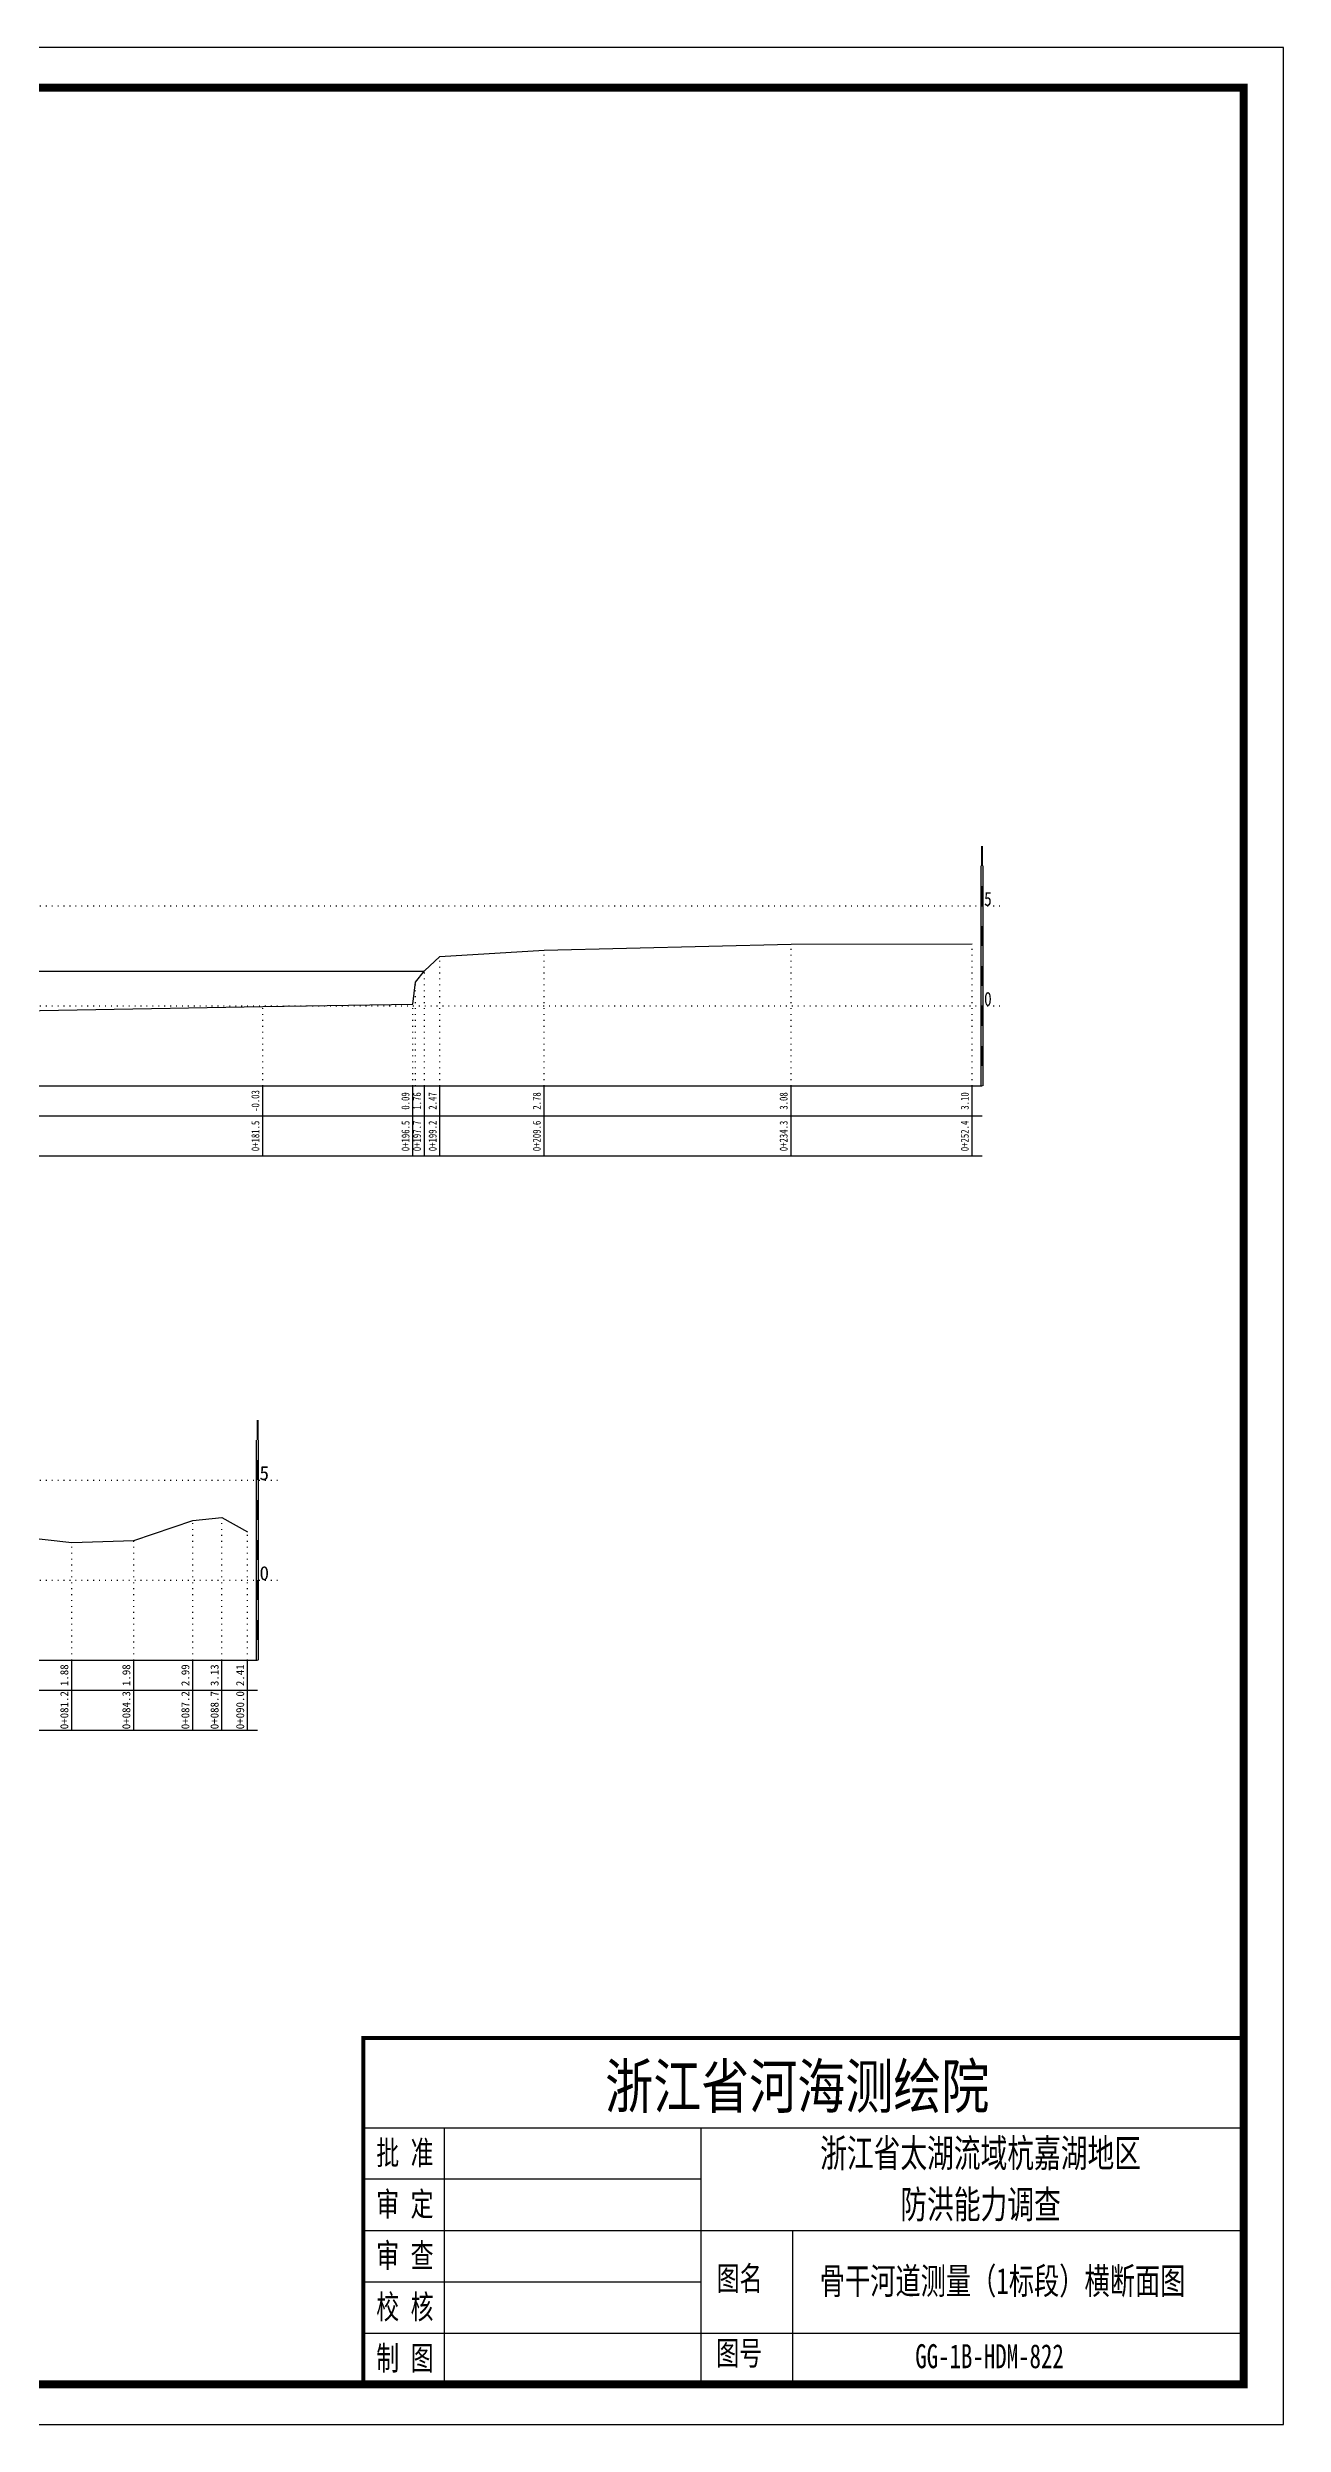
# Model space of a CAD drawing. Header units: millimetres. Extents: x 519117 to 520888, y 3371934 to 3372231.
# Drawn here: x 520282.8 to 520437.2, y 3371934.3 to 3372231.3 of the extents above; entities that cross this region are included whole.
import ezdxf
from ezdxf.enums import TextEntityAlignment as Align

# ---------------------------------------------------------------- set-up
doc = ezdxf.new("R2010")
doc.units = ezdxf.units.MM
doc.header["$LTSCALE"] = 0.4
doc.header["$MEASUREMENT"] = 0
doc.linetypes.add('X4', pattern=[1.6, 0, -1.6])
for name, color, linetype in [('DMX', 1, 'Continuous'), ('TEXT', 7, 'Continuous'), ('zdm1', 5, 'Continuous'), ('ZDMT5', 3, 'Continuous'), ('图框', 7, 'Continuous'), ('水位', 7, 'Continuous')]:
    doc.layers.add(name, color=color, linetype=linetype)
doc.styles.add('HDM', font='fangsong_GB2312.ttf')
doc.styles.add('tk2', font='', dxfattribs={"width": 0.8})
doc.styles.get('tk2').set_extended_font_data('SimSun')

msp = doc.modelspace()

# ---------------------------------------------------------------- linework, layer by layer
at = {"lineweight": 100, "const_width": 0.5}
msp.add_lwpolyline([(520432.23, 3371982.56), (520322.23, 3371982.56), (520322.23, 3371939.28), (520432.23, 3371939.28), (520432.23, 3371982.56)], dxfattribs=at)
at = {"layer": 'DMX', "linetype": 'Continuous', "flags": 128}
for points in [[(520279.51, 3372110.93), (520309.65, 3372111.45), (520328.41, 3372111.75), (520328.76, 3372114.5), (520329.86, 3372115.93), (520331.8, 3372117.7), (520344.83, 3372118.48), (520375.68, 3372119.23), (520398.31, 3372119.28)], [(520082.8, 3372050.13), (520102.25, 3372049.68), (520121.03, 3372046.88), (520130.98, 3372042.6), (520139.4, 3372039.7), (520154.28, 3372038.93), (520174.78, 3372038.25), (520189.28, 3372037.6), (520203.1, 3372036.88), (520218.4, 3372037.53), (520230.4, 3372037.43), (520238.65, 3372037.73), (520249.55, 3372038.25), (520267.73, 3372038.93), (520275.35, 3372039.38), (520278.75, 3372045.28), (520285.78, 3372044.48), (520293.53, 3372044.73), (520300.9, 3372047.25), (520304.55, 3372047.6), (520307.75, 3372045.8)]]:
    msp.add_lwpolyline(points, dxfattribs=at)
at = {"layer": 'TEXT', "color": 0}
for p, q in [((520322.23, 3371971.36, 0), (520432.23, 3371971.36, 0)), ((520332.31, 3371971.36, 0), (520332.31, 3371945.7, 0)), ((520364.39, 3371971.36, 0), (520364.39, 3371945.7, 0)), ((520322.23, 3371964.95, 0), (520364.39, 3371964.95, 0)), ((520322.23, 3371958.53, 0), (520364.39, 3371958.53, 0)), ((520364.39, 3371958.53, 0), (520432.23, 3371958.53, 0)), ((520375.88, 3371958.53, 0), (520375.88, 3371939.28, 0)), ((520322.23, 3371952.11, 0), (520364.39, 3371952.11, 0)), ((520322.23, 3371945.7, 0), (520432.23, 3371945.7, 0)), ((520332.31, 3371945.7, 0), (520332.31, 3371939.28, 0)), ((520364.39, 3371945.7, 0), (520364.39, 3371939.28, 0))]:
    msp.add_line(p, q, dxfattribs=at)
at = {"layer": 'zdm1', "linetype": 'Continuous'}
for p, q in [((520399.44, 3372101.53), (520399.44, 3372129.03)), ((520399.69, 3372101.53), (520399.69, 3372129.03)), ((520082.8, 3372101.53), (520399.56, 3372101.53)), ((520071.55, 3372097.78), (520399.56, 3372097.78)), ((520071.55, 3372092.78), (520399.56, 3372092.78)), ((520308.88, 3372029.78), (520308.88, 3372057.28)), ((520309.13, 3372029.78), (520309.13, 3372057.28)), ((520082.8, 3372029.78), (520309, 3372029.78)), ((520071.55, 3372026.03), (520309, 3372026.03)), ((520071.55, 3372021.03), (520309, 3372021.03))]:
    msp.add_line(p, q, dxfattribs=at)
at = {"layer": 'zdm1', "linetype": 'X4'}
for p, q in [((520079.05, 3372124.03), (520402.06, 3372124.03)), ((520079.05, 3372111.53), (520402.06, 3372111.53)), ((520079.05, 3372052.28), (520311.5, 3372052.28)), ((520079.05, 3372039.78), (520311.5, 3372039.78))]:
    msp.add_line(p, q, dxfattribs=at)
at = {"layer": 'zdm1', "linetype": 'Continuous', "flags": 128}
for points in [[(520399.56, 3372129.03, 0.25, 0.25, 0), (520399.56, 3372131.53, 0.25, 0.25, 0)], [(520399.56, 3372124.03, 0.25, 0.25, 0), (520399.56, 3372126.53, 0.25, 0.25, 0)], [(520399.56, 3372119.03, 0.25, 0.25, 0), (520399.56, 3372121.53, 0.25, 0.25, 0)], [(520399.56, 3372114.03, 0.25, 0.25, 0), (520399.56, 3372116.53, 0.25, 0.25, 0)], [(520399.56, 3372109.03, 0.25, 0.25, 0), (520399.56, 3372111.53, 0.25, 0.25, 0)], [(520399.56, 3372104.03, 0.25, 0.25, 0), (520399.56, 3372106.53, 0.25, 0.25, 0)], [(520309, 3372057.28, 0.25, 0.25, 0), (520309, 3372059.78, 0.25, 0.25, 0)], [(520309, 3372052.28, 0.25, 0.25, 0), (520309, 3372054.78, 0.25, 0.25, 0)], [(520309, 3372047.28, 0.25, 0.25, 0), (520309, 3372049.78, 0.25, 0.25, 0)], [(520309, 3372042.28, 0.25, 0.25, 0), (520309, 3372044.78, 0.25, 0.25, 0)], [(520309, 3372037.28, 0.25, 0.25, 0), (520309, 3372039.78, 0.25, 0.25, 0)], [(520309, 3372032.28, 0.25, 0.25, 0), (520309, 3372034.78, 0.25, 0.25, 0)]]:
    msp.add_lwpolyline(points, format="xyseb", dxfattribs=at)
at = {"layer": 'ZDMT5', "linetype": 'X4'}
for p, q in [((520331.8, 3372101.53), (520331.8, 3372117.7)), ((520344.83, 3372101.53), (520344.83, 3372118.48)), ((520375.68, 3372101.53), (520375.68, 3372119.23)), ((520398.31, 3372101.53), (520398.31, 3372119.28)), ((520328.76, 3372101.53), (520328.76, 3372114.5)), ((520329.86, 3372101.53), (520329.86, 3372115.93)), ((520309.65, 3372101.53), (520309.65, 3372111.45)), ((520328.41, 3372101.53), (520328.41, 3372111.75)), ((520300.9, 3372029.78), (520300.9, 3372047.25)), ((520304.55, 3372029.78), (520304.55, 3372047.6)), ((520285.78, 3372029.78), (520285.78, 3372044.48)), ((520293.53, 3372029.78), (520293.53, 3372044.73)), ((520307.75, 3372029.78), (520307.75, 3372045.8))]:
    msp.add_line(p, q, dxfattribs=at)
at = {"layer": 'ZDMT5', "linetype": 'Continuous'}
for p, q in [((520309.65, 3372092.78), (520309.65, 3372101.53)), ((520328.41, 3372092.78), (520328.41, 3372101.53)), ((520329.86, 3372092.78), (520329.86, 3372101.53)), ((520331.8, 3372092.78), (520331.8, 3372101.53)), ((520344.83, 3372092.78), (520344.83, 3372101.53)), ((520375.68, 3372092.78), (520375.68, 3372101.53)), ((520398.31, 3372092.78), (520398.31, 3372101.53)), ((520285.78, 3372021.03), (520285.78, 3372029.78)), ((520293.53, 3372021.03), (520293.53, 3372029.78)), ((520300.9, 3372021.03), (520300.9, 3372029.78)), ((520304.55, 3372021.03), (520304.55, 3372029.78)), ((520307.75, 3372021.03), (520307.75, 3372029.78))]:
    msp.add_line(p, q, dxfattribs=at)
at = {"layer": '图框', "flags": 128}
msp.add_lwpolyline([(520017.23, 3371934.28), (520437.23, 3371934.28), (520437.23, 3372231.28), (520017.23, 3372231.28)], close=True, dxfattribs=at)
at = {"layer": '图框', "const_width": 1, "flags": 128}
msp.add_lwpolyline([(520042.23, 3371939.28), (520432.23, 3371939.28), (520432.23, 3372226.28), (520042.23, 3372226.28)], close=True, dxfattribs=at)
at = {"layer": '水位', "color": 6, "linetype": 'Continuous', "flags": 128}
msp.add_lwpolyline([(520103.42, 3372115.85), (520329.81, 3372115.85)], dxfattribs=at)

# ---------------------------------------------------------------- texts
at = {"layer": 'TEXT', "color": 7, "ltscale": 8, "style": 'tk2'}
for tag, p, s, height, width in [('浙江省河海测绘院', (520352.45, 3371973.79, 0), '（单位名称）', 5.5, 0.8), ('批 准', (520323.84, 3371966.73, 0), '批准', 3, 0.7), ('审 定', (520323.84, 3371960.32, 0), '审定', 3, 0.7), ('审 查', (520323.84, 3371953.9, 0), '审 查', 3, 0.7), ('图名', (520366.38, 3371951.03, 0), '审查', 3, 0.7), ('校 核', (520323.84, 3371947.48, 0), '校 核', 3, 0.7), ('图号', (520366.33, 3371941.7, 0), '图号', 3, 0.7), ('制 图', (520323.84, 3371941.07, 0), '制 图', 3, 0.7)]:
    msp.add_attdef(tag, p, s, height=height, dxfattribs=dict(at, width=width))
at = {"layer": 'TEXT', "color": 0, "style": 'tk2', "width": 0.7}
for tag, text, height, p in [('浙江省太湖流域杭嘉湖地区', '浙江省太湖流域杭嘉湖地区', 3.5, (520399.37, 3371968.18, -206.67)), ('防洪能力调查', '防洪能力调查', 3.5, (520399.37, 3371961.78, -206.67)), ('骨干河道测量（1标段）横断面图', '骨干河道测量（1标段）横断面图', 3.3, (520402.12, 3371952.21, -206.67)), ('GG-1B-HDM-822', 'GG-1B-HDM-001', 3, (520400.49, 3371942.81, -206.67))]:
    msp.add_attdef(tag, text=text, height=height, dxfattribs=at).set_placement(p, align=Align.MIDDLE_CENTER)
at = {"layer": 'zdm1', "linetype": 'Continuous', "style": 'HDM', "width": 0.8}
for s, p in [('5', (520399.81, 3372124.03)), ('0', (520399.81, 3372111.53))]:
    msp.add_text(s, height=1.75, dxfattribs=at).set_placement(p)
at = {"layer": 'zdm1', "linetype": 'Continuous', "style": 'HDM'}
for s, p in [('5', (520309.25, 3372052.28)), ('0', (520309.25, 3372039.78))]:
    msp.add_text(s, height=1.75, dxfattribs=at).set_placement(p)
at = {"layer": 'ZDMT5', "linetype": 'Continuous', "style": 'HDM', "width": 0.8}
for s, p in [('-0.03', (520309.53, 3372099.65)), ('0.09', (520328.29, 3372099.65)), ('1.76', (520329.74, 3372099.65)), ('2.47', (520331.68, 3372099.65)), ('2.78', (520344.7, 3372099.65)), ('3.08', (520375.55, 3372099.65)), ('3.10', (520398.19, 3372099.65)), ('0+181.5', (520309.53, 3372095.28)), ('0+196.5', (520328.29, 3372095.28)), ('0+197.7', (520329.74, 3372095.28)), ('0+199.2', (520331.68, 3372095.28)), ('0+209.6', (520344.7, 3372095.28)), ('0+234.3', (520375.55, 3372095.28)), ('0+252.4', (520398.19, 3372095.28))]:
    msp.add_text(s, height=1, rotation=90, dxfattribs=at).set_placement(p, align=Align.BOTTOM_CENTER)
at = {"layer": 'ZDMT5', "linetype": 'Continuous', "style": 'HDM'}
for s, p in [('1.88', (520285.65, 3372027.9)), ('1.98', (520293.4, 3372027.9)), ('2.99', (520300.78, 3372027.9)), ('3.13', (520304.43, 3372027.9)), ('2.41', (520307.63, 3372027.9)), ('0+081.2', (520285.65, 3372023.53)), ('0+084.3', (520293.4, 3372023.53)), ('0+087.2', (520300.78, 3372023.53)), ('0+088.7', (520304.43, 3372023.53)), ('0+090.0', (520307.63, 3372023.53))]:
    msp.add_text(s, height=1, rotation=90, dxfattribs=at).set_placement(p, align=Align.BOTTOM_CENTER)

doc.saveas('drawing.dxf')
